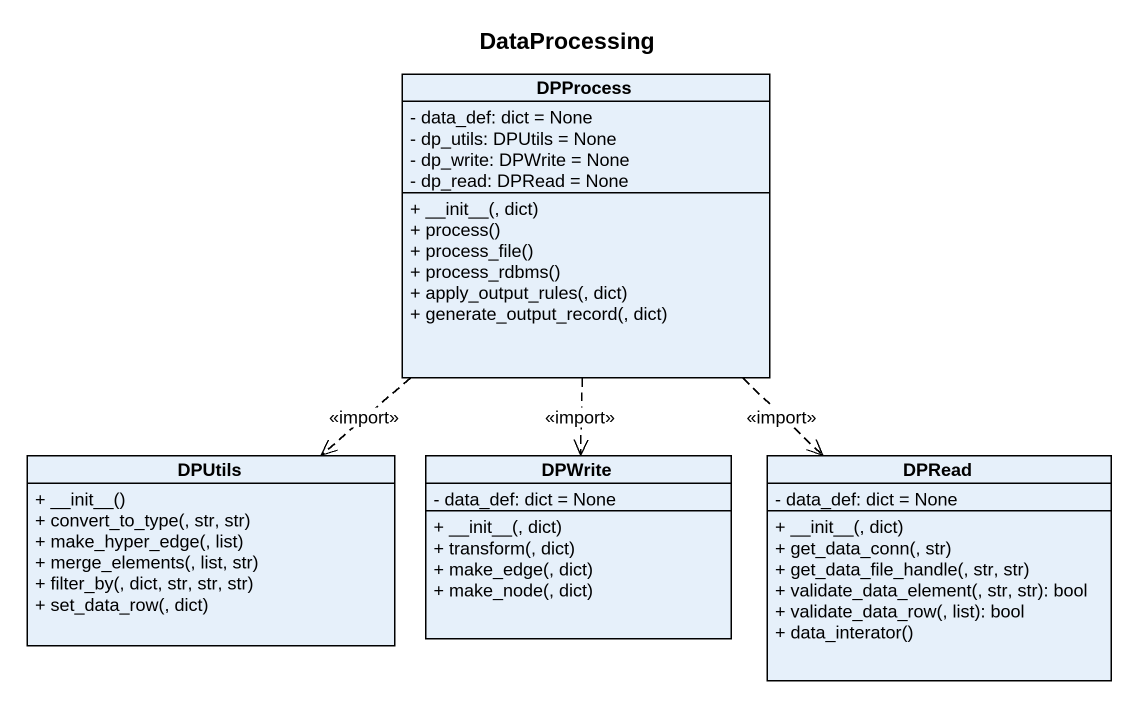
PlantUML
@startuml
title DataProcessing
hide circle
hide empty members
skinparam classAttributeIconSize 0
class DPProcess {
  - data_def: dict = None
  - dp_utils: DPUtils = None
  - dp_write: DPWrite = None
  - dp_read: DPRead = None
  + ~__init~__(, dict)
  + process()
  + process_file()
  + process_rdbms()
  + apply_output_rules(, dict)
  + generate_output_record(, dict)
}
class DPUtils {
  + ~__init~__()
  + convert_to_type(, str, str)
  + make_hyper_edge(, list)
  + merge_elements(, list, str)
  + filter_by(, dict, str, str, str)
  + set_data_row(, dict)
}
class DPWrite {
  - data_def: dict = None
  + ~__init~__(, dict)
  + transform(, dict)
  + make_edge(, dict)
  + make_node(, dict)
}
class DPRead {
  - data_def: dict = None
  + ~__init~__(, dict)
  + get_data_conn(, str)
  + get_data_file_handle(, str, str)
  + validate_data_element(, str, str): bool
  + validate_data_row(, list): bool
  + data_interator()
}
DPProcess ..> DPUtils : <<import>>
DPProcess ..> DPWrite : <<import>>
DPProcess ..> DPRead : <<import>>
@enduml
